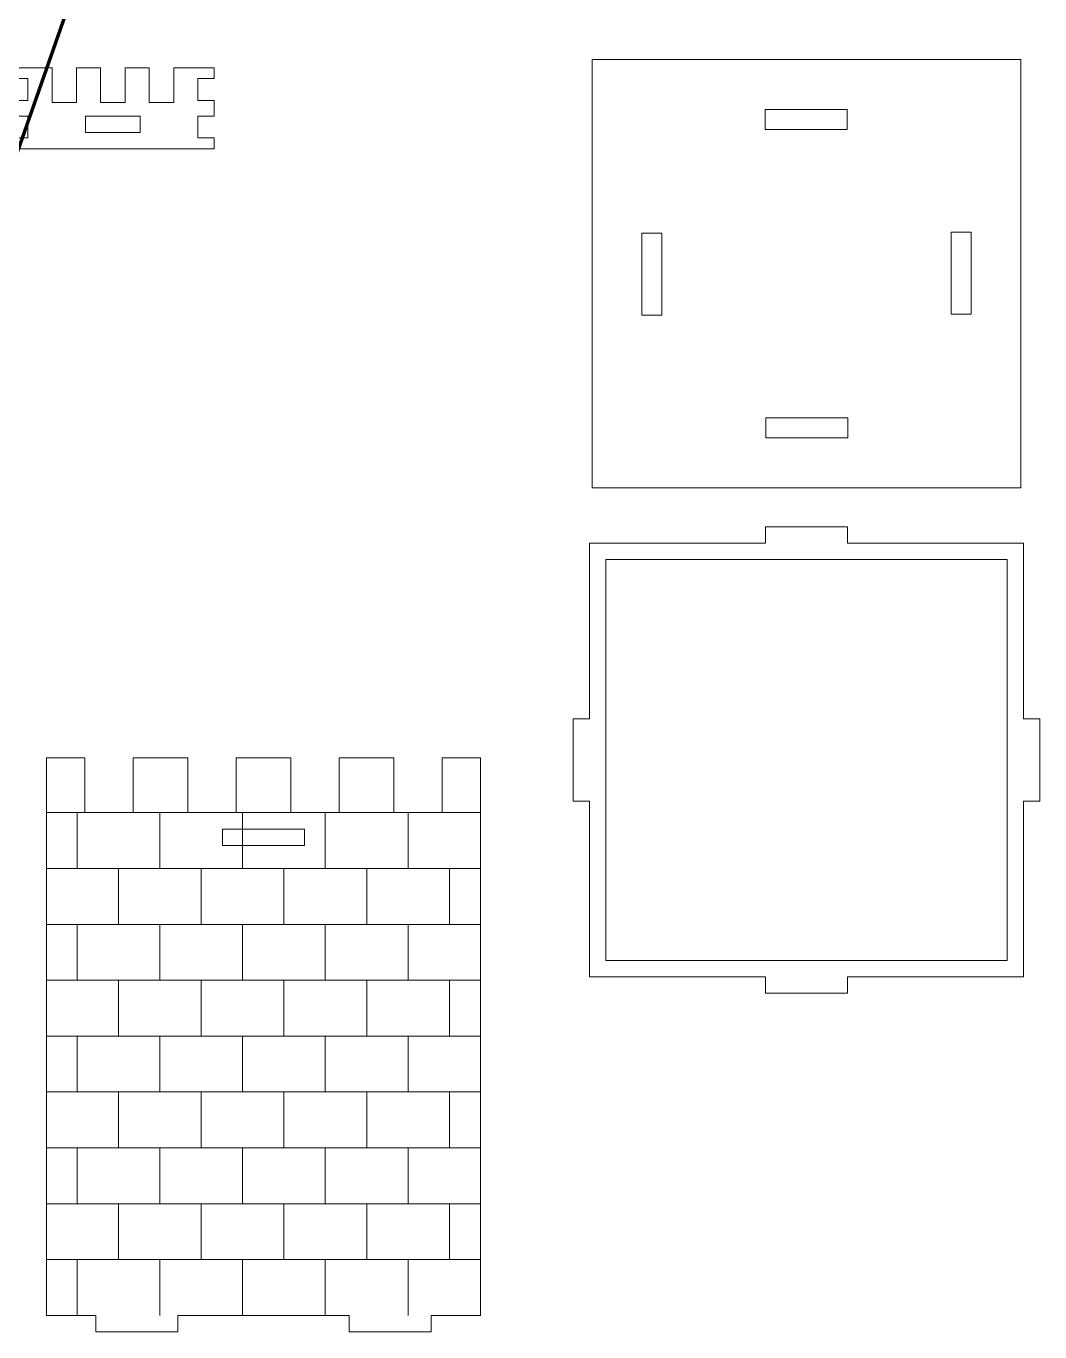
# Model space of a CAD drawing. Header units: millimetres. Extents: x -421 to 418, y -426 to 431.
# Drawn here: x -140 to 45.3, y -119.7 to 119 of the extents above; entities that cross this region are included whole.
import ezdxf

# ---------------------------------------------------------------- set-up
doc = ezdxf.new("R2010")
doc.units = ezdxf.units.MM
doc.header["$MEASUREMENT"] = 0
doc.layers.add('layer 1', color=7, linetype='Continuous')

msp = doc.modelspace()

# ---------------------------------------------------------------- linework, layer by layer
at = {"layer": 'layer 1', "color": 177, "lineweight": 100}
for points in [[(-42.4195, 379.778), (-42.4195, 379.778), (-205.7115, 55.7957), (-205.7115, 55.7957)], [(-42.4195, 379.778), (-42.4195, 379.778), (-155.2643, 57.0305), (-155.2643, 57.0305)]]:
    msp.add_open_spline(points, degree=3, dxfattribs=at)
at = {"layer": 'layer 1', "color": 250, "lineweight": 9}
for points, knots in [([(-36.4811, 112.8876), (-6.2679, 112.8876), (11.6107, 112.8876), (41.8239, 112.8876), (41.8239, 112.8876), (41.8239, 82.6746), (41.8239, 64.7956), (41.8239, 34.5826), (41.8239, 34.5826), (11.6107, 34.5826), (-6.2679, 34.5826), (-36.4811, 34.5826), (-36.4811, 34.5826), (-36.4811, 64.7956), (-36.4811, 82.6746), (-36.4811, 112.8876)], [0, 0, 0, 0, 0.2, 0.2, 0.2, 0.2, 0.4, 0.4, 0.4, 0.4, 0.6, 0.6, 0.6, 0.6, 1, 1, 1, 1]), ([(-142.6251, 96.5401), (-142.6251, 96.5401), (-142.6255, 98.5401), (-142.6255, 98.5401), (-142.6255, 98.5401), (-142.6255, 98.5401), (-139.6251, 98.5401), (-139.6251, 98.5401), (-139.6251, 98.5401), (-139.6251, 98.5401), (-139.6251, 102.5401), (-139.6251, 102.5401), (-139.6251, 102.5401), (-139.6251, 102.5401), (-142.6262, 102.5401), (-142.6262, 102.5401), (-142.6262, 102.5401), (-142.6262, 102.5401), (-142.6267, 105.4029), (-142.6267, 105.4029), (-142.6267, 105.4029), (-142.6267, 105.4029), (-139.6434, 105.4029), (-139.6434, 105.4029), (-139.6434, 105.4029), (-139.6434, 105.4029), (-139.6434, 109.4029), (-139.6434, 109.4029), (-139.6434, 109.4029), (-139.6434, 109.4029), (-142.6274, 109.4029), (-142.6274, 109.4029), (-142.6274, 109.4029), (-142.6274, 109.4029), (-142.6277, 111.3501), (-142.6277, 111.3501), (-142.6277, 111.3501), (-142.6277, 111.3501), (-135.2262, 111.3501), (-135.2262, 111.3501), (-135.2262, 111.3501), (-135.2262, 111.3501), (-135.2262, 105.0354), (-135.2262, 105.0354), (-135.2262, 105.0354), (-135.2262, 105.0354), (-130.7476, 105.0354), (-130.7476, 105.0354), (-130.7476, 105.0354), (-130.7476, 105.0354), (-130.7476, 111.3501), (-130.7476, 111.3501), (-130.7476, 111.3501), (-130.7476, 111.3501), (-126.3461, 111.3501), (-126.3461, 111.3501), (-126.3461, 111.3501), (-126.3461, 111.3501), (-126.3461, 105.0354), (-126.3461, 105.0354), (-126.3461, 105.0354), (-126.3461, 105.0354), (-121.8675, 105.0354), (-121.8675, 105.0354), (-121.8675, 105.0354), (-121.8675, 105.0354), (-121.8675, 111.3501), (-121.8675, 111.3501), (-121.8675, 111.3501), (-121.8675, 111.3501), (-117.4659, 111.3501), (-117.4659, 111.3501), (-117.4659, 111.3501), (-117.4659, 111.3501), (-117.4659, 105.0354), (-117.4659, 105.0354), (-117.4659, 105.0354), (-117.4659, 105.0354), (-112.9872, 105.0354), (-112.9872, 105.0354), (-112.9872, 105.0354), (-112.9872, 105.0354), (-112.9872, 111.3501), (-112.9872, 111.3501), (-112.9872, 111.3501), (-112.9872, 111.3501), (-105.5856, 111.3501), (-105.5856, 111.3501), (-105.5856, 111.3501), (-105.5856, 111.3501), (-105.5842, 109.4029), (-105.5842, 109.4029), (-105.5842, 109.4029), (-105.5842, 109.4029), (-108.5892, 109.4029), (-108.5892, 109.4029), (-108.5892, 109.4029), (-108.5892, 109.4029), (-108.5892, 105.4029), (-108.5892, 105.4029), (-108.5892, 105.4029), (-108.5892, 105.4029), (-105.5813, 105.4029), (-105.5813, 105.4029), (-105.5813, 105.4029), (-105.5813, 105.4029), (-105.5793, 102.5401), (-105.5793, 102.5401), (-105.5793, 102.5401), (-105.5793, 102.5401), (-108.5752, 102.5401), (-108.5752, 102.5401), (-108.5752, 102.5401), (-108.5752, 102.5401), (-108.5752, 98.5401), (-108.5752, 98.5401), (-108.5752, 98.5401), (-108.5752, 98.5401), (-105.5764, 98.5401), (-105.5764, 98.5401), (-105.5764, 98.5401), (-105.5764, 98.5401), (-105.575, 96.5401), (-105.575, 96.5401), (-105.575, 96.5401), (-105.575, 96.5401), (-142.6251, 96.5401), (-142.6251, 96.5401)], [0, 0, 0, 0, 0.03030303, 0.03030303, 0.03030303, 0.03030303, 0.06060606, 0.06060606, 0.06060606, 0.06060606, 0.09090909, 0.09090909, 0.09090909, 0.09090909, 0.12121212, 0.12121212, 0.12121212, 0.12121212, 0.15151515, 0.15151515, 0.15151515, 0.15151515, 0.18181818, 0.18181818, 0.18181818, 0.18181818, 0.21212121, 0.21212121, 0.21212121, 0.21212121, 0.24242424, 0.24242424, 0.24242424, 0.24242424, 0.27272727, 0.27272727, 0.27272727, 0.27272727, 0.3030303, 0.3030303, 0.3030303, 0.3030303, 0.33333333, 0.33333333, 0.33333333, 0.33333333, 0.36363636, 0.36363636, 0.36363636, 0.36363636, 0.39393939, 0.39393939, 0.39393939, 0.39393939, 0.42424242, 0.42424242, 0.42424242, 0.42424242, 0.45454545, 0.45454545, 0.45454545, 0.45454545, 0.48484848, 0.48484848, 0.48484848, 0.48484848, 0.51515152, 0.51515152, 0.51515152, 0.51515152, 0.54545455, 0.54545455, 0.54545455, 0.54545455, 0.57575758, 0.57575758, 0.57575758, 0.57575758, 0.60606061, 0.60606061, 0.60606061, 0.60606061, 0.63636364, 0.63636364, 0.63636364, 0.63636364, 0.66666667, 0.66666667, 0.66666667, 0.66666667, 0.6969697, 0.6969697, 0.6969697, 0.6969697, 0.72727273, 0.72727273, 0.72727273, 0.72727273, 0.75757576, 0.75757576, 0.75757576, 0.75757576, 0.78787879, 0.78787879, 0.78787879, 0.78787879, 0.81818182, 0.81818182, 0.81818182, 0.81818182, 0.84848485, 0.84848485, 0.84848485, 0.84848485, 0.87878788, 0.87878788, 0.87878788, 0.87878788, 0.90909091, 0.90909091, 0.90909091, 0.90909091, 0.93939394, 0.93939394, 0.93939394, 0.93939394, 1, 1, 1, 1]), ([(-4.8813, 103.7646), (-4.8813, 103.7646), (10.1187, 103.7646), (10.1187, 103.7646), (10.1187, 103.7646), (10.1187, 103.7646), (10.1187, 100.0974), (10.1187, 100.0974), (10.1187, 100.0974), (10.1187, 100.0974), (-4.8813, 100.0974), (-4.8813, 100.0974), (-4.8813, 100.0974), (-4.8813, 100.0974), (-4.8813, 103.7646), (-4.8813, 103.7646)], [0, 0, 0, 0, 0.2, 0.2, 0.2, 0.2, 0.4, 0.4, 0.4, 0.4, 0.6, 0.6, 0.6, 0.6, 1, 1, 1, 1]), ([(-129.1001, 99.5401), (-129.1001, 99.5401), (-119.1001, 99.5401), (-119.1001, 99.5401), (-119.1001, 99.5401), (-119.1001, 99.5401), (-119.1001, 102.5401), (-119.1001, 102.5401), (-119.1001, 102.5401), (-119.1001, 102.5401), (-129.1001, 102.5401), (-129.1001, 102.5401), (-129.1001, 102.5401), (-129.1001, 102.5401), (-129.1001, 99.5401), (-129.1001, 99.5401)], [0, 0, 0, 0, 0.2, 0.2, 0.2, 0.2, 0.4, 0.4, 0.4, 0.4, 0.6, 0.6, 0.6, 0.6, 1, 1, 1, 1]), ([(29.1243, 81.3416), (29.1243, 81.3416), (32.7912, 81.3416), (32.7912, 81.3416), (32.7912, 81.3416), (32.7912, 81.3416), (32.7912, 66.3416), (32.7912, 66.3416), (32.7912, 66.3416), (32.7912, 66.3416), (29.1243, 66.3416), (29.1243, 66.3416), (29.1243, 66.3416), (29.1243, 66.3416), (29.1243, 81.3416), (29.1243, 81.3416)], [0, 0, 0, 0, 0.2, 0.2, 0.2, 0.2, 0.4, 0.4, 0.4, 0.4, 0.6, 0.6, 0.6, 0.6, 1, 1, 1, 1]), ([(-23.7813, 81.1286), (-23.7813, 81.1286), (-27.4484, 81.1286), (-27.4484, 81.1286), (-27.4484, 81.1286), (-27.4484, 81.1286), (-27.4484, 66.1286), (-27.4484, 66.1286), (-27.4484, 66.1286), (-27.4484, 66.1286), (-23.7813, 66.1286), (-23.7813, 66.1286), (-23.7813, 66.1286), (-23.7813, 66.1286), (-23.7813, 81.1286), (-23.7813, 81.1286)], [0, 0, 0, 0, 0.2, 0.2, 0.2, 0.2, 0.4, 0.4, 0.4, 0.4, 0.6, 0.6, 0.6, 0.6, 1, 1, 1, 1]), ([(-4.776, 47.3725), (-4.776, 47.3725), (10.224, 47.3725), (10.224, 47.3725), (10.224, 47.3725), (10.224, 47.3725), (10.224, 43.7056), (10.224, 43.7056), (10.224, 43.7056), (10.224, 43.7056), (-4.776, 43.7056), (-4.776, 43.7056), (-4.776, 43.7056), (-4.776, 43.7056), (-4.776, 47.3725), (-4.776, 47.3725)], [0, 0, 0, 0, 0.2, 0.2, 0.2, 0.2, 0.4, 0.4, 0.4, 0.4, 0.6, 0.6, 0.6, 0.6, 1, 1, 1, 1]), ([(-36.9813, 24.4828), (-36.9813, 24.4828), (-4.8286, 24.4828), (-4.8286, 24.4828), (-4.8286, 24.4828), (-4.8286, 24.4828), (-4.8286, 27.4828), (-4.8286, 27.4828), (-4.8286, 27.4828), (-4.8286, 27.4828), (10.1714, 27.4828), (10.1714, 27.4828), (10.1714, 27.4828), (10.1714, 27.4828), (10.1714, 24.4828), (10.1714, 24.4828), (10.1714, 24.4828), (10.1714, 24.4828), (42.3241, 24.4828), (42.3241, 24.4828), (42.3241, 24.4828), (42.3241, 24.4828), (42.3241, -7.6697), (42.3241, -7.6697), (42.3241, -7.6697), (42.3241, -7.6697), (45.3239, -7.6697), (45.3239, -7.6697), (45.3239, -7.6697), (45.3239, -7.6697), (45.3239, -22.6697), (45.3239, -22.6697), (45.3239, -22.6697), (45.3239, -22.6697), (42.3241, -22.6697), (42.3241, -22.6697), (42.3241, -22.6697), (42.3241, -22.6697), (42.3241, -54.8222), (42.3241, -54.8222), (42.3241, -54.8222), (42.3241, -54.8222), (10.1714, -54.8222), (10.1714, -54.8222), (10.1714, -54.8222), (10.1714, -54.8222), (10.1714, -57.8222), (10.1714, -57.8222), (10.1714, -57.8222), (10.1714, -57.8222), (-4.8286, -57.8222), (-4.8286, -57.8222), (-4.8286, -57.8222), (-4.8286, -57.8222), (-4.8286, -54.8222), (-4.8286, -54.8222), (-4.8286, -54.8222), (-4.8286, -54.8222), (-36.9813, -54.8222), (-36.9813, -54.8222), (-36.9813, -54.8222), (-36.9813, -54.8222), (-36.9813, -22.6697), (-36.9813, -22.6697), (-36.9813, -22.6697), (-36.9813, -22.6697), (-39.9811, -22.6697), (-39.9811, -22.6697), (-39.9811, -22.6697), (-39.9811, -22.6697), (-39.9811, -7.6697), (-39.9811, -7.6697), (-39.9811, -7.6697), (-39.9811, -7.6697), (-36.9813, -7.6697), (-36.9813, -7.6697), (-36.9813, -7.6697), (-36.9813, -7.6697), (-36.9813, 24.4828), (-36.9813, 24.4828)], [0, 0, 0, 0, 0.04761905, 0.04761905, 0.04761905, 0.04761905, 0.0952381, 0.0952381, 0.0952381, 0.0952381, 0.14285714, 0.14285714, 0.14285714, 0.14285714, 0.19047619, 0.19047619, 0.19047619, 0.19047619, 0.23809524, 0.23809524, 0.23809524, 0.23809524, 0.28571429, 0.28571429, 0.28571429, 0.28571429, 0.33333333, 0.33333333, 0.33333333, 0.33333333, 0.38095238, 0.38095238, 0.38095238, 0.38095238, 0.42857143, 0.42857143, 0.42857143, 0.42857143, 0.47619048, 0.47619048, 0.47619048, 0.47619048, 0.52380952, 0.52380952, 0.52380952, 0.52380952, 0.57142857, 0.57142857, 0.57142857, 0.57142857, 0.61904762, 0.61904762, 0.61904762, 0.61904762, 0.66666667, 0.66666667, 0.66666667, 0.66666667, 0.71428571, 0.71428571, 0.71428571, 0.71428571, 0.76190476, 0.76190476, 0.76190476, 0.76190476, 0.80952381, 0.80952381, 0.80952381, 0.80952381, 0.85714286, 0.85714286, 0.85714286, 0.85714286, 0.9047619, 0.9047619, 0.9047619, 0.9047619, 1, 1, 1, 1]), ([(-33.9811, 21.4828), (-33.9811, 21.4828), (39.3239, 21.4828), (39.3239, 21.4828), (39.3239, 21.4828), (39.3239, 21.4828), (39.3239, -51.8222), (39.3239, -51.8222), (39.3239, -51.8222), (39.3239, -51.8222), (-33.9811, -51.8222), (-33.9811, -51.8222), (-33.9811, -51.8222), (-33.9811, -51.8222), (-33.9811, 21.4828), (-33.9811, 21.4828)], [0, 0, 0, 0, 0.2, 0.2, 0.2, 0.2, 0.4, 0.4, 0.4, 0.4, 0.6, 0.6, 0.6, 0.6, 1, 1, 1, 1]), ([(-129.2202, -24.7571), (-129.2202, -24.7571), (-120.3949, -24.7571), (-120.3949, -24.7571), (-120.3949, -24.7571), (-120.3949, -24.7571), (-120.3949, -14.7569), (-120.3949, -14.7569), (-120.3949, -14.7569), (-120.3949, -14.7569), (-110.3949, -14.7569), (-110.3949, -14.7569), (-110.3949, -14.7569), (-110.3949, -14.7569), (-110.3949, -24.7571), (-110.3949, -24.7571), (-110.3949, -24.7571), (-110.3949, -24.7571), (-101.5696, -24.7571), (-101.5696, -24.7571), (-101.5696, -24.7571), (-101.5696, -24.7571), (-101.5696, -14.7569), (-101.5696, -14.7569), (-101.5696, -14.7569), (-101.5696, -14.7569), (-91.5696, -14.7569), (-91.5696, -14.7569), (-91.5696, -14.7569), (-91.5696, -14.7569), (-91.5696, -24.7571), (-91.5696, -24.7571), (-91.5696, -24.7571), (-91.5696, -24.7571), (-82.7443, -24.7571), (-82.7443, -24.7571), (-82.7443, -24.7571), (-82.7443, -24.7571), (-82.7443, -14.7569), (-82.7443, -14.7569), (-82.7443, -14.7569), (-82.7443, -14.7569), (-72.7443, -14.7569), (-72.7443, -14.7569), (-72.7443, -14.7569), (-72.7443, -14.7569), (-72.7443, -24.7571), (-72.7443, -24.7571), (-72.7443, -24.7571), (-72.7443, -24.7571), (-63.9189, -24.7571), (-63.9189, -24.7571), (-63.9189, -24.7571), (-63.9189, -24.7571), (-63.9189, -14.7569), (-63.9189, -14.7569), (-63.9189, -14.7569), (-63.9189, -14.7569), (-56.9148, -14.7569), (-56.9148, -14.7569), (-56.9148, -14.7569), (-56.9148, -14.7569), (-56.9148, -116.7221), (-56.9148, -116.7221), (-56.9148, -116.7221), (-56.9148, -116.7221), (-65.9148, -116.7221), (-65.9148, -116.7221), (-65.9148, -116.7221), (-65.9148, -116.7221), (-65.9148, -119.7221), (-65.9148, -119.7221), (-65.9148, -119.7221), (-65.9148, -119.7221), (-80.9148, -119.7221), (-80.9148, -119.7221), (-80.9148, -119.7221), (-80.9148, -119.7221), (-80.9148, -116.7221), (-80.9148, -116.7221), (-80.9148, -116.7221), (-80.9148, -116.7221), (-112.2202, -116.7221), (-112.2202, -116.7221), (-112.2202, -116.7221), (-112.2202, -116.7221), (-112.2202, -119.7221), (-112.2202, -119.7221), (-112.2202, -119.7221), (-112.2202, -119.7221), (-127.2202, -119.7221), (-127.2202, -119.7221), (-127.2202, -119.7221), (-127.2202, -119.7221), (-127.2202, -116.7221), (-127.2202, -116.7221), (-127.2202, -116.7221), (-127.2202, -116.7221), (-136.2202, -116.7221), (-136.2202, -116.7221), (-136.2202, -116.7221), (-136.2202, -116.7221), (-136.2202, -14.7569), (-136.2202, -14.7569), (-136.2202, -14.7569), (-136.2202, -14.7569), (-129.2202, -14.7569), (-129.2202, -14.7569), (-129.2202, -14.7569), (-129.2202, -14.7569), (-129.2202, -24.7571), (-129.2202, -24.7571)], [0, 0, 0, 0, 0.03448276, 0.03448276, 0.03448276, 0.03448276, 0.06896552, 0.06896552, 0.06896552, 0.06896552, 0.10344828, 0.10344828, 0.10344828, 0.10344828, 0.13793103, 0.13793103, 0.13793103, 0.13793103, 0.17241379, 0.17241379, 0.17241379, 0.17241379, 0.20689655, 0.20689655, 0.20689655, 0.20689655, 0.24137931, 0.24137931, 0.24137931, 0.24137931, 0.27586207, 0.27586207, 0.27586207, 0.27586207, 0.31034483, 0.31034483, 0.31034483, 0.31034483, 0.34482759, 0.34482759, 0.34482759, 0.34482759, 0.37931034, 0.37931034, 0.37931034, 0.37931034, 0.4137931, 0.4137931, 0.4137931, 0.4137931, 0.44827586, 0.44827586, 0.44827586, 0.44827586, 0.48275862, 0.48275862, 0.48275862, 0.48275862, 0.51724138, 0.51724138, 0.51724138, 0.51724138, 0.55172414, 0.55172414, 0.55172414, 0.55172414, 0.5862069, 0.5862069, 0.5862069, 0.5862069, 0.62068966, 0.62068966, 0.62068966, 0.62068966, 0.65517241, 0.65517241, 0.65517241, 0.65517241, 0.68965517, 0.68965517, 0.68965517, 0.68965517, 0.72413793, 0.72413793, 0.72413793, 0.72413793, 0.75862069, 0.75862069, 0.75862069, 0.75862069, 0.79310345, 0.79310345, 0.79310345, 0.79310345, 0.82758621, 0.82758621, 0.82758621, 0.82758621, 0.86206897, 0.86206897, 0.86206897, 0.86206897, 0.89655172, 0.89655172, 0.89655172, 0.89655172, 0.93103448, 0.93103448, 0.93103448, 0.93103448, 1, 1, 1, 1]), ([(-104.0675, -30.7983), (-104.0675, -30.7983), (-89.0675, -30.7983), (-89.0675, -30.7983), (-89.0675, -30.7983), (-89.0675, -30.7983), (-89.0675, -27.7983), (-89.0675, -27.7983), (-89.0675, -27.7983), (-89.0675, -27.7983), (-104.0675, -27.7983), (-104.0675, -27.7983), (-104.0675, -27.7983), (-104.0675, -27.7983), (-104.0675, -30.7983), (-104.0675, -30.7983)], [0, 0, 0, 0, 0.2, 0.2, 0.2, 0.2, 0.4, 0.4, 0.4, 0.4, 0.6, 0.6, 0.6, 0.6, 1, 1, 1, 1])]:
    msp.add_open_spline(points, degree=3, knots=knots, dxfattribs=at)
at = {"layer": 'layer 1', "color": 242, "lineweight": 9}
for points in [[(-136.2202, -24.7983), (-136.2202, -24.7983), (-56.9148, -24.7983), (-56.9148, -24.7983)], [(-130.6202, -24.7983), (-130.6202, -24.7983), (-130.6202, -35.0121), (-130.6202, -35.0121)], [(-115.5067, -24.7983), (-115.5067, -24.7983), (-115.5067, -35.0121), (-115.5067, -35.0121)], [(-100.3933, -24.7983), (-100.3933, -24.7983), (-100.3933, -35.0121), (-100.3933, -35.0121)], [(-85.2798, -24.7983), (-85.2798, -24.7983), (-85.2798, -35.0121), (-85.2798, -35.0121)], [(-70.1663, -24.7983), (-70.1663, -24.7983), (-70.1663, -35.0121), (-70.1663, -35.0121)], [(-136.2202, -35.0121), (-136.2202, -35.0121), (-56.9148, -35.0121), (-56.9148, -35.0121)], [(-123.0635, -35.0121), (-123.0635, -35.0121), (-123.0635, -45.2258), (-123.0635, -45.2258)], [(-107.95, -35.0121), (-107.95, -35.0121), (-107.95, -45.2258), (-107.95, -45.2258)], [(-92.8365, -35.0121), (-92.8365, -35.0121), (-92.8365, -45.2258), (-92.8365, -45.2258)], [(-77.7231, -35.0121), (-77.7231, -35.0121), (-77.7231, -45.2258), (-77.7231, -45.2258)], [(-62.6096, -35.0121), (-62.6096, -35.0121), (-62.6096, -45.2258), (-62.6096, -45.2258)], [(-136.2202, -45.2258), (-136.2202, -45.2258), (-56.9148, -45.2258), (-56.9148, -45.2258)], [(-130.6202, -45.2258), (-130.6202, -45.2258), (-130.6202, -55.4396), (-130.6202, -55.4396)], [(-115.5067, -45.2258), (-115.5067, -45.2258), (-115.5067, -55.4396), (-115.5067, -55.4396)], [(-100.3933, -45.2258), (-100.3933, -45.2258), (-100.3933, -55.4396), (-100.3933, -55.4396)], [(-85.2798, -45.2258), (-85.2798, -45.2258), (-85.2798, -55.4396), (-85.2798, -55.4396)], [(-70.1663, -45.2258), (-70.1663, -45.2258), (-70.1663, -55.4396), (-70.1663, -55.4396)], [(-136.2202, -55.4396), (-136.2202, -55.4396), (-56.9148, -55.4396), (-56.9148, -55.4396)], [(-123.0635, -55.4396), (-123.0635, -55.4396), (-123.0635, -65.6533), (-123.0635, -65.6533)], [(-107.95, -55.4396), (-107.95, -55.4396), (-107.95, -65.6533), (-107.95, -65.6533)], [(-92.8365, -55.4396), (-92.8365, -55.4396), (-92.8365, -65.6533), (-92.8365, -65.6533)], [(-77.7231, -55.4396), (-77.7231, -55.4396), (-77.7231, -65.6533), (-77.7231, -65.6533)], [(-62.6096, -55.4396), (-62.6096, -55.4396), (-62.6096, -65.6533), (-62.6096, -65.6533)], [(-136.2202, -65.6533), (-136.2202, -65.6533), (-56.9148, -65.6533), (-56.9148, -65.6533)], [(-130.6202, -65.6533), (-130.6202, -65.6533), (-130.6202, -75.8671), (-130.6202, -75.8671)], [(-115.5067, -65.6533), (-115.5067, -65.6533), (-115.5067, -75.8671), (-115.5067, -75.8671)], [(-100.3933, -65.6533), (-100.3933, -65.6533), (-100.3933, -75.8671), (-100.3933, -75.8671)], [(-85.2798, -65.6533), (-85.2798, -65.6533), (-85.2798, -75.8671), (-85.2798, -75.8671)], [(-70.1663, -65.6533), (-70.1663, -65.6533), (-70.1663, -75.8671), (-70.1663, -75.8671)], [(-136.2202, -75.8671), (-136.2202, -75.8671), (-56.9148, -75.8671), (-56.9148, -75.8671)], [(-123.0635, -75.8671), (-123.0635, -75.8671), (-123.0635, -86.0808), (-123.0635, -86.0808)], [(-107.95, -75.8671), (-107.95, -75.8671), (-107.95, -86.0808), (-107.95, -86.0808)], [(-92.8365, -75.8671), (-92.8365, -75.8671), (-92.8365, -86.0808), (-92.8365, -86.0808)], [(-77.7231, -75.8671), (-77.7231, -75.8671), (-77.7231, -86.0808), (-77.7231, -86.0808)], [(-62.6096, -75.8671), (-62.6096, -75.8671), (-62.6096, -86.0808), (-62.6096, -86.0808)], [(-136.2202, -86.0808), (-136.2202, -86.0808), (-56.9148, -86.0808), (-56.9148, -86.0808)], [(-130.6202, -86.0808), (-130.6202, -86.0808), (-130.6202, -96.2946), (-130.6202, -96.2946)], [(-115.5067, -86.0808), (-115.5067, -86.0808), (-115.5067, -96.2946), (-115.5067, -96.2946)], [(-100.3933, -86.0808), (-100.3933, -86.0808), (-100.3933, -96.2946), (-100.3933, -96.2946)], [(-85.2798, -86.0808), (-85.2798, -86.0808), (-85.2798, -96.2946), (-85.2798, -96.2946)], [(-70.1663, -86.0808), (-70.1663, -86.0808), (-70.1663, -96.2946), (-70.1663, -96.2946)], [(-136.2202, -96.2946), (-136.2202, -96.2946), (-56.9148, -96.2946), (-56.9148, -96.2946)], [(-123.0635, -96.2946), (-123.0635, -96.2946), (-123.0635, -106.5083), (-123.0635, -106.5083)], [(-107.95, -96.2946), (-107.95, -96.2946), (-107.95, -106.5083), (-107.95, -106.5083)], [(-92.8365, -96.2946), (-92.8365, -96.2946), (-92.8365, -106.5083), (-92.8365, -106.5083)], [(-77.7231, -96.2946), (-77.7231, -96.2946), (-77.7231, -106.5083), (-77.7231, -106.5083)], [(-62.6096, -96.2946), (-62.6096, -96.2946), (-62.6096, -106.5083), (-62.6096, -106.5083)], [(-136.2202, -106.5083), (-136.2202, -106.5083), (-56.9148, -106.5083), (-56.9148, -106.5083)], [(-130.6202, -106.5083), (-130.6202, -106.5083), (-130.6202, -116.7221), (-130.6202, -116.7221)], [(-115.5067, -106.5083), (-115.5067, -106.5083), (-115.5067, -116.7221), (-115.5067, -116.7221)], [(-100.3933, -106.5083), (-100.3933, -106.5083), (-100.3933, -116.7221), (-100.3933, -116.7221)], [(-85.2798, -106.5083), (-85.2798, -106.5083), (-85.2798, -116.7221), (-85.2798, -116.7221)], [(-70.1663, -106.5083), (-70.1663, -106.5083), (-70.1663, -116.7221), (-70.1663, -116.7221)]]:
    msp.add_open_spline(points, degree=3, dxfattribs=at)

doc.saveas('drawing.dxf')
